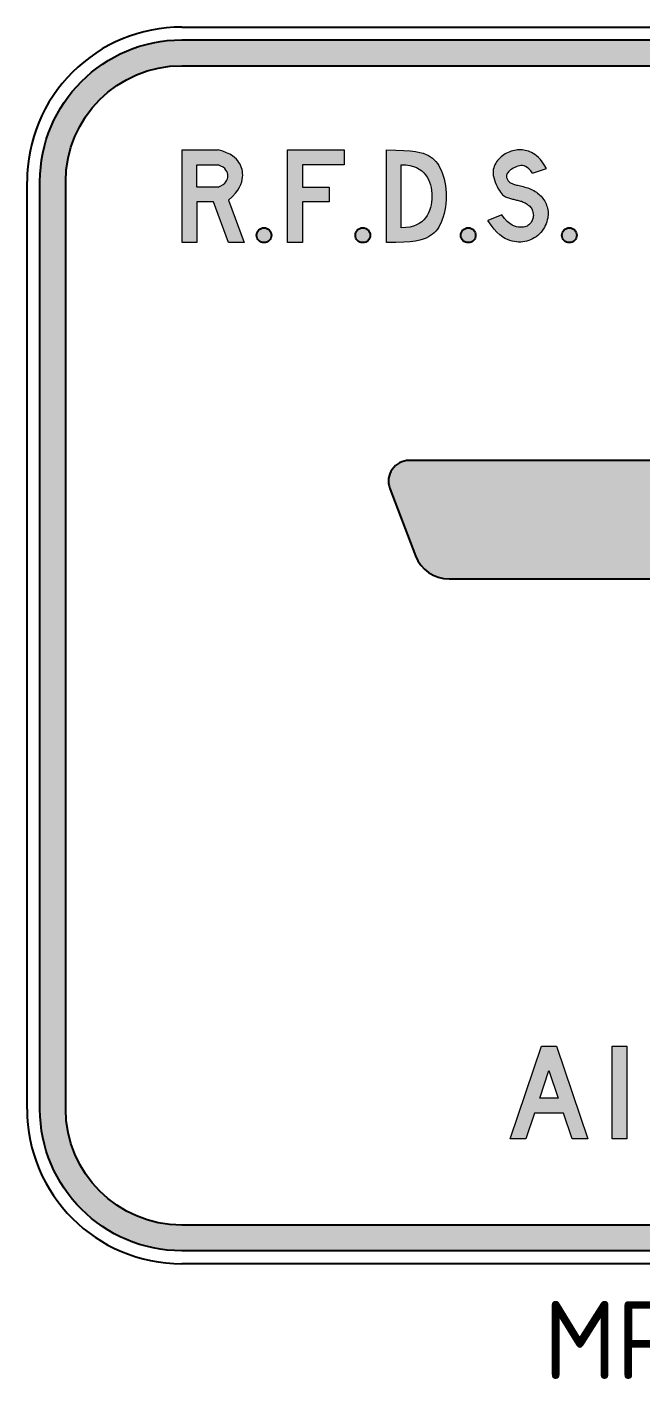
# Model space of a CAD drawing. Extents: x 231.5 to 281, y 166.8 to 210.1.
# Drawn here: x 231.53 to 251.18, y 166.82 to 210.11 of the extents above; entities that cross this region are included whole.
import ezdxf
from ezdxf.enums import TextEntityAlignment as Align

# ---------------------------------------------------------------- set-up
doc = ezdxf.new("R2010")
doc.units = 0
doc.layers.add('L18', color=4, linetype='CONTINUOUS')
doc.layers.add('T25', color=1, linetype='CONTINUOUS')
doc.styles.add('iso', font='iso3098b.shx')

msp = doc.modelspace()

# ---------------------------------------------------------------- hatches: boundary and pattern name
at = {"layer": 'L18'}
h = msp.add_hatch(color=256, dxfattribs=at)
edge = h.paths.add_edge_path(flags=16)
edge.add_line((236.4805174934212, 208.8701799229038), (276.0805174934211, 208.8701799229038))
edge.add_arc((276.0805174934212, 205.1576799229038), 3.712500000000006, 0, 90.00000000000091, ccw=False)
edge.add_line((279.7930174934211, 205.1576799229038), (279.7930174934211, 175.4576799229038))
edge.add_arc((276.0805174934212, 175.4576799229038), 3.712499999999977, -90, 0, ccw=False)
edge.add_line((276.0805174934212, 171.7451799229038), (236.4805174934211, 171.7451799229038))
edge.add_arc((236.4805174934211, 175.4576799229038), 3.712500000000006, 180, 270, ccw=False)
edge.add_line((232.7680174934211, 175.4576799229038), (232.7680174934212, 205.1576799229038))
edge.add_arc((236.4805174934212, 205.1576799229038), 3.712500000000006, 90, 180, ccw=False)
edge = h.paths.add_edge_path()
edge.add_line((236.4805174934212, 209.6951799229037), (276.0805174934211, 209.6951799229037))
edge.add_arc((276.0805174934211, 205.1576799229038), 4.537499999999994, 0, 90, ccw=False)
edge.add_line((280.6180174934211, 205.1576799229038), (280.6180174934212, 175.4576799229038))
edge.add_arc((276.0805174934212, 175.4576799229038), 4.537500000000023, -90, 0, ccw=False)
edge.add_line((276.0805174934212, 170.9201799229038), (236.4805174934211, 170.9201799229038))
edge.add_arc((236.4805174934211, 175.4576799229038), 4.537499999999994, 180, 270, ccw=False)
edge.add_line((231.9430174934211, 175.4576799229038), (231.9430174934212, 205.1576799229038))
edge.add_arc((236.4805174934212, 205.1576799229038), 4.537500000000023, 90.0000000000004, 180, ccw=False)
h = msp.add_hatch(color=256, dxfattribs=at)
h.paths.add_polyline_path([(238.2781560858339, 204.887365335846), (238.3355228557253, 204.9803603728798), (238.3764768899664, 205.0673384988402), (238.4038928742924, 205.1487283230912), (238.4206454944384, 205.2249584549973), (238.4296094361396, 205.2964575039221), (238.4331693508582, 205.3636854741835), (238.4317497529643, 205.4272279499129), (238.4252851225551, 205.4877019101942), (238.4137099397279, 205.5457243341131), (238.3969586845798, 205.6019122007535), (238.3749658372082, 205.6568824892003), (238.3476658777101, 205.7112521785381), (238.3149932861826, 205.7656382478516), (238.2764907883043, 205.8204570215232), (238.2301340920786, 205.8753222051262), (238.1735071510897, 205.9296468495305), (238.1041939189218, 205.9828440056081), (238.0197783491598, 206.0343267242288), (237.9178443953874, 206.0835080562641), (237.7959760111898, 206.1298010525845), (237.6517571501512, 206.1726187640606), (236.4944135871712, 206.1726187640606), (236.4944135871712, 203.20378092859), (236.9696512821147, 203.20378092859), (236.9696512821147, 204.5092868317583), (237.5035948099629, 204.5092868317583), (237.9788325049064, 203.20378092859), (238.482025358376, 203.20378092859), (237.9788325049064, 204.5679926646632), (238.1026855961596, 204.6816100911018), (238.201501894557, 204.7879247783747)])
h.paths.add_polyline_path([(237.8055105220447, 205.0661732455688), (237.7370859035586, 205.0243783725751), (237.6517571501512, 204.9845245267019), (236.9696512821147, 204.9845245267018), (236.9696512821147, 205.6973810691171), (237.6517571501511, 205.6973810691171), (237.7370859035588, 205.6575872831545), (237.8055105220448, 205.615950749926), (237.8587345230823, 205.5727253590547), (237.898461424144, 205.5281650001638), (237.9263947427024, 205.482523562877), (237.9442379962304, 205.4360549368173), (237.9536947022006, 205.3890130116081), (237.9564683780856, 205.3416516768726), (237.9536947022006, 205.2942302822264), (237.9442379962304, 205.2470300172521), (237.9263947427024, 205.2003375315245), (237.8984614241439, 205.1544394746182), (237.8587345230822, 205.1096224961081)], flags=16)
h.paths.add_polyline_path([(238.8789886094465, 203.4413997760618, 1), (239.35422630439, 203.4413997760618, 1)])
h.paths.add_polyline_path([(240.3438389162135, 204.5092868317583), (241.2020622829644, 204.5092868317583), (241.2020622829644, 204.9845245267018), (240.3438389162135, 204.9845245267018), (240.3438389162135, 205.6973810691171), (241.6772999779079, 205.6973810691171), (241.6772999779079, 206.1726187640606), (239.86860122127, 206.1726187640606), (239.86860122127, 203.20378092859), (240.3438389162135, 203.20378092859)])
h.paths.add_polyline_path([(242.0407170387471, 203.4413997760618, 1), (242.5159547336906, 203.4413997760618, 1)])
h.paths.add_polyline_path([(244.8517829482861, 204.0339836169122), (244.8798691466178, 204.1339606185877), (244.9040241507817, 204.2388789129321), (244.9237238015556, 204.3477502414121), (244.9384439397169, 204.4595863454934), (244.9476604060435, 204.5733989666425), (244.9508490413129, 204.6881998463252), (244.9476604060434, 204.8030007260081), (244.9384439397169, 204.9168133471571), (244.9237238015555, 205.0286494512389), (244.9040241507816, 205.137520779719), (244.8798691466178, 205.2424390740629), (244.851782948286, 205.3424160757387), (244.820289715009, 205.4364635262108), (244.785913606009, 205.5235931669465), (244.7489999657735, 205.6030851890134), (244.7091788798516, 205.6752935818859), (244.6659016190573, 205.7408407846407), (244.6186194542044, 205.8003492363549), (244.5667836561074, 205.8544413761044), (244.5098454955801, 205.9037396429661), (244.4472562434366, 205.9488664760167), (244.378467170491, 205.9904443143323), (244.3019412890241, 206.0289054072719), (244.2121885771801, 206.0639212453229), (244.1027307545702, 206.0949731292547), (243.9670895408055, 206.121542359837), (243.7987866554976, 206.1431102378391), (243.5913438182569, 206.1591580640308), (243.338282748695, 206.1691671391814), (243.0331251664232, 206.1726187640606), (243.0331251664232, 203.20378092859), (243.3382827486948, 203.2072325534692), (243.5913438182574, 203.2172416286199), (243.7987866554977, 203.2332894548116), (243.9670895408059, 203.2548573328137), (244.1027307545701, 203.2814265633959), (244.2121885771801, 203.3124784473278), (244.301941289024, 203.3474942853787), (244.3784671704913, 203.3859553783184), (244.4472562434366, 203.427533216634), (244.5098454955801, 203.4726600496845), (244.5667836561073, 203.5219583165462), (244.6186194542044, 203.5760504562958), (244.6659016190572, 203.6355589080099), (244.7091788798516, 203.7011061107648), (244.7489999657735, 203.7733145036374), (244.7859136060088, 203.8528065257039), (244.820289715009, 203.9399361664396)])
h.paths.add_polyline_path([(243.5055673455141, 205.6973810691171), (243.6528829319585, 205.6913036431335), (243.7833244134372, 205.6736592243105), (243.8982322179617, 205.6453296013399), (243.9989467735429, 205.6071965629136), (244.0868085081921, 205.5601418977235), (244.1631578499214, 205.5050473944609), (244.2293352267414, 205.4427948418181), (244.2866810666638, 205.3742660284865), (244.336346517981, 205.3003081632094), (244.3787256101078, 205.221630134935), (244.4140230927409, 205.1389062526632), (244.4424437155764, 205.0528108253932), (244.4641922283107, 204.9640181621247), (244.4794733806397, 204.8732025718575), (244.4884919222599, 204.7810383635913), (244.4914526028675, 204.6881998463252), (244.4884919222599, 204.5953613290591), (244.4794733806397, 204.5031971207928), (244.4641922283106, 204.4123815305257), (244.4424437155765, 204.3235888672575), (244.4140230927409, 204.2374934399874), (244.3787256101078, 204.1547695577156), (244.3363465179808, 204.0760915294413), (244.2866810666639, 204.0021336641643), (244.2293352267414, 203.9336048508327), (244.1631578499213, 203.8713522981897), (244.0868085081922, 203.8162577949273), (243.9989467735428, 203.769203129737), (243.8982322179615, 203.7310700913106), (243.7833244134373, 203.7027404683401), (243.6528829319586, 203.6850960495172), (243.5055673455141, 203.6790186235335)], flags=16)
h.paths.add_polyline_path([(245.8907367869523, 203.4405111404429, 1), (245.4154990920088, 203.4405111404429, 1)])
h.paths.add_polyline_path([(248.0167154828331, 203.5794392912682), (248.0551310758402, 203.6342321299782), (248.0894079949874, 203.6912963253185), (248.1195080203315, 203.7499548382937), (248.1453929319289, 203.8095306299078), (248.1670245098365, 203.8693466611652), (248.1843645341111, 203.9287258930711), (248.1973747848093, 203.9869912866293), (248.2060598119243, 204.0435950226527), (248.2105952451955, 204.0985061611873), (248.2111994842991, 204.1518229820871), (248.2080909289109, 204.2036437652066), (248.201487978707, 204.2540667903993), (248.1916090333632, 204.3031903375204), (248.1786724925558, 204.3511126864234), (248.1628967559605, 204.3979321169626), (248.1444765632884, 204.4437095990479), (248.1235120143911, 204.4883568628098), (248.1000795491552, 204.531748328435), (248.0742556074673, 204.5737584161092), (248.046116629214, 204.6142615460192), (248.0157390542818, 204.6531321383511), (247.9831993225568, 204.6902446132919), (247.9485738739269, 204.7254733910268), (247.911946428267, 204.7587156417093), (247.8734298254099, 204.789959535356), (247.8331441851771, 204.8192159919516), (247.7912096273911, 204.8464959314793), (247.7477462718722, 204.8718102739232), (247.7028742384439, 204.8951699392671), (247.6567136469271, 204.9165858474948), (247.6093846171437, 204.9360689185898), (247.5610773388121, 204.9536601024922), (247.5122622812331, 204.9695204689615), (247.463479983606, 204.9838411177158), (247.4152709851278, 204.9968131484708), (247.3681758249981, 205.0086276609428), (247.3227350424112, 205.0194757548487), (247.2794891765805, 205.0295485299019), (247.2389787666741, 205.0390370858278), (247.2016087621151, 205.0481379823256), (247.1672417531017, 205.0570696190749), (247.1356047400376, 205.0660558557429), (247.1064247233286, 205.0753205519981), (247.0794287033796, 205.0850875675079), (247.0543436805955, 205.0955807619402), (247.030896655381, 205.1070239949632), (247.0088146281415, 205.1196411262447), (246.9878973991743, 205.1336068755252), (246.9682359683436, 205.1488994028375), (246.9499941354072, 205.1654477282866), (246.9333357001211, 205.183180871978), (246.9184244622435, 205.2020278540166), (246.9054242215304, 205.2219176945084), (246.8944987777394, 205.2427794135581), (246.885811930627, 205.2645420312715), (246.8795802598722, 205.2871500377306), (246.8762314648404, 205.310609802926), (246.8762460248188, 205.3349431668252), (246.8801044190946, 205.3601719693962), (246.8882871269548, 205.3863180506062), (246.9012746276866, 205.4134032504229), (246.9195474005774, 205.441449408814), (246.9435859249141, 205.4704783657469), (246.9736518253089, 205.5003631764104), (247.0091313076719, 205.5303817568751), (247.0491917232388, 205.5596632384335), (247.0930004232448, 205.5873367523774), (247.1397247589251, 205.6125314299989), (247.1885320815152, 205.63437640259), (247.2385897422504, 205.6520008014427), (247.2890650923658, 205.6645337578489), (247.3393247728011, 205.6710161332318), (247.3895325833135, 205.670135709538), (247.4400516133641, 205.6604919988453), (247.4912449524143, 205.6406845132314), (247.5434756899255, 205.6093127647741), (247.5971069153591, 205.5649762655511), (247.6525017181759, 205.5062745276403), (247.7100231878378, 205.4318070631193), (248.1545102084026, 205.5799694033075), (248.087654427589, 205.6946506181677), (248.0232665631141, 205.7905904108329), (247.9611937352044, 205.869882688196), (247.9012830640872, 205.9346213571506), (247.8433816699887, 205.9869003245903), (247.7873366731364, 206.0288134974084), (247.7329951937569, 206.0624547824985), (247.6802043520764, 206.0899180867544), (247.6287894283551, 206.1129769975443), (247.5784883429812, 206.1321238241384), (247.5290171763757, 206.1475305562811), (247.4800920089609, 206.1593691837175), (247.4314289211564, 206.1678116961923), (247.3827439933851, 206.1730300834503), (247.3337533060668, 206.1751963352365), (247.2841729396239, 206.1744824412957), (247.2338154343335, 206.1710280864205), (247.1828791699019, 206.1648437355956), (247.1316589858915, 206.1559075488532), (247.0804497218648, 206.1441976862257), (247.0295462173848, 206.1296923077458), (246.9792433120134, 206.1123695734455), (246.9298358453136, 206.0922076433575), (246.881618656848, 206.0691846775141), (246.8348629262141, 206.0433024959125), (246.7897451931501, 206.0146575584096), (246.7464183374296, 205.9833699848277), (246.7050352388248, 205.9495598949878), (246.6657487771098, 205.9133474087122), (246.6287118320574, 205.8748526458226), (246.5940772834407, 205.8341957261406), (246.5619980110331, 205.7914967694882), (246.5327033344943, 205.7468076457885), (246.5067283330305, 205.6999072253694), (246.4846845257344, 205.6505061286602), (246.4671834316988, 205.5983149760904), (246.4548365700164, 205.543044388089), (246.4482554597801, 205.4844049850855), (246.4480516200825, 205.4221073875096), (246.4548365700164, 205.3558622157902), (246.468932449104, 205.2857095098677), (246.4895038785845, 205.213006987728), (246.5154261001265, 205.1394417868687), (246.545574355399, 205.0667010447858), (246.5788238860704, 204.9964718989768), (246.6140499338096, 204.9304414869388), (246.6501277402849, 204.8702969461686), (246.6859325471654, 204.8177254141627), (246.7205652757847, 204.773949019109), (246.7540295661374, 204.7383298519532), (246.7865547378836, 204.7097649943316), (246.8183701106827, 204.6871515278806), (246.8497050041948, 204.6693865342365), (246.8807887380793, 204.6553670950356), (246.9118506319966, 204.643990291914), (246.9431200056057, 204.6341532065082), (246.97476975865, 204.6249285501938), (247.0067471112096, 204.6160915533042), (247.038942863444, 204.6075930759124), (247.0712478155136, 204.599383978092), (247.1035527675912, 204.5914151199138), (247.1357485198217, 204.5836373614522), (247.1677258723831, 204.5760015627812), (247.1993756254282, 204.5684585839718), (247.2306213390712, 204.560929255143), (247.2615176132341, 204.5532142865882), (247.2921518077863, 204.5450843586496), (247.3226112825973, 204.5363101516667), (247.3529833975371, 204.5266623459805), (247.3833555124775, 204.5159116219299), (247.4138149872882, 204.503828659856), (247.4444491818395, 204.4901841400991), (247.4752662861201, 204.4747824129488), (247.5059578105866, 204.4575625084959), (247.5361360958144, 204.438497126781), (247.5654134823786, 204.4175589678447), (247.593402310855, 204.3947207317271), (247.6197149218182, 204.3699551184691), (247.6439636558428, 204.3432348281111), (247.665760853505, 204.314532560693), (247.6847770952927, 204.2838819861659), (247.700915921349, 204.2515606541176), (247.7141391117314, 204.2179070840456), (247.7244084464959, 204.1832597954479), (247.7316857056995, 204.1479573078222), (247.7359326693988, 204.1123381406663), (247.7371111176504, 204.0767408134779), (247.7351828305112, 204.041503845755), (247.7301396179933, 204.0069366370386), (247.7220934099306, 203.9732321070423), (247.7111861661124, 203.9405540555231), (247.6975598463283, 203.9090662822378), (247.6813564103675, 203.8789325869438), (247.6627178180194, 203.8503167693978), (247.6417860290735, 203.8233826293569), (247.6187030033191, 203.7982939665781), (247.5935106006943, 203.775235055788), (247.5658502817308, 203.7544720715918), (247.5352634071092, 203.736291663564), (247.5012913375097, 203.7209804812795), (247.4634754336128, 203.7088251743129), (247.4213570560991, 203.7001123922391), (247.3744775656489, 203.6951287846327), (247.3223783229428, 203.6941610010685), (247.2647299084692, 203.6979397704624), (247.2017197819501, 203.7089721390949), (247.1336646229157, 203.7302092325879), (247.0608811108967, 203.7646021765628), (246.9836859254223, 203.8151020966419), (246.9023957460235, 203.8846601184464), (246.8173272522301, 203.9762273675985), (246.7287971235721, 204.0927549697196), (246.2843101030073, 203.9166374710053), (246.384858583835, 203.7642067821494), (246.4811974109078, 203.6383198439137), (246.5735722838616, 203.53603645066), (246.6622289023317, 203.4544163967506), (246.7474129659539, 203.3905194765471), (246.8293701743631, 203.341405484412), (246.9083462271954, 203.3041342147073), (246.9845868240859, 203.2757654617946), (247.0583376646699, 203.2538203893521), (247.1298444485834, 203.2376656383191), (247.1993528754616, 203.2271292189508), (247.26710864494, 203.2220391415024), (247.333357456654, 203.222223416229), (247.3983450102396, 203.2275100533858), (247.4623170053314, 203.237727063228), (247.5255191415656, 203.2527024560107), (247.5880824587475, 203.2722728869762), (247.6496793573632, 203.2963095913157), (247.7098675780688, 203.3246924492072), (247.7682048615202, 203.3573013408292), (247.8242489483741, 203.3940161463596), (247.877557579286, 203.4347167459767), (247.9276884949123, 203.4792830198587), (247.9741994359093, 203.5275948481838)])
h.paths.add_polyline_path([(249.1249949346429, 203.4405111404429, 1), (248.6497572396994, 203.4405111404429, 1)])
msp.add_hatch(color=256, dxfattribs=at).paths.add_polyline_path([(243.7610048963564, 196.2281978322038, 0.5248939115518795), (243.1439333961247, 195.3340552183939), (243.9618604075901, 193.1784482580364, 0.3115666505380738), (245.0417355329956, 192.4331978322039), (255.3967688058885, 192.4331978322039), (255.821658938747, 183.0413822344891), (252.4446168866843, 183.0413822344892, 0.5023968879034292), (252.0495135440305, 182.5103512316931), (252.7339100515877, 181.0762768846215, 0.2478205943120448), (253.0745726430369, 180.8963822344892), (255.9186997425724, 180.8963822344891), (255.9723529592387, 179.7104259644186, 0.9134352919369775), (256.629656833474, 179.7104259644179), (256.6833100501404, 180.8963822344892), (259.4449371496759, 180.8963822344892, 0.2744661015530696), (259.8795024559878, 181.1543632594049), (260.5094582123404, 182.3093632594048, 0.5692845792938755), (260.0748929060285, 183.0413822344892), (256.7803508539657, 183.0413822344892), (257.2052409868243, 192.4331978322039), (267.5602742597172, 192.4331978322039, 0.3115666505380645), (268.6401493851226, 193.1784482580364), (269.4580763965881, 195.3340552183939, 0.5248939115518789), (268.8410048963564, 196.2281978322038), (257.2389854719908, 196.2281978322039), (257.1247680437967, 200.3983561860184, 0.9466818813260235), (255.4772417489161, 200.3983561860185), (255.363024320722, 196.2281978322038)])
h = msp.add_hatch(color=256, dxfattribs=at)
h.paths.add_polyline_path([(248.475021299624, 177.4701227420853), (247.9999678568259, 177.4701227420853), (246.9910174934211, 174.5006799229038), (247.4962102785115, 174.5006799229038), (247.7775108065731, 175.3316646461063), (248.6974783498768, 175.3316646461063), (248.9787788779385, 174.5006799229037), (249.4839716630288, 174.5006799229037)])
h.paths.add_polyline_path([(248.2382121816129, 176.6979814966916), (248.5338647774329, 175.8067180889043), (247.9411243790171, 175.8067180889043)], flags=16)
h.paths.add_polyline_path([(250.2589833219743, 174.5006799229038), (250.7326015579964, 174.5006799229037), (250.7326015579964, 177.4701227420853), (250.2589833219742, 177.4701227420853)])
h.paths.add_polyline_path([(251.760209609487, 174.5006799229038), (252.235263052285, 174.5006799229038), (252.235263052285, 175.8067180889043), (252.7691599728918, 175.8067180889043), (253.2442134156898, 174.5006799229037), (253.7479709940043, 174.5006799229038), (253.2442134156899, 175.8655615667131), (253.3357835323808, 175.932704669643), (253.4124689850495, 175.9955561679371), (253.4759348378064, 176.0545337291915), (253.5278461547623, 176.1100550210033), (253.5698680000284, 176.1625377109691), (253.6036654377162, 176.2123994666862), (253.6309035319364, 176.2600579557516), (253.6532473467999, 176.305930845762), (253.6720965826648, 176.3504273948992), (253.6877894848785, 176.3939232236871), (253.7003989350347, 176.4367855432339), (253.7099978147275, 176.4793815646493), (253.7166590055509, 176.5220784990404), (253.7204553890991, 176.5652435575167), (253.7214598469663, 176.6092439511864), (253.7197452607464, 176.6544468911571), (253.7153144335778, 176.7011382975323), (253.7078898547752, 176.7492789263736), (253.6971239351977, 176.7987482427386), (253.6826690857046, 176.8494257116818), (253.6641777171541, 176.9011907982605), (253.6413022404054, 176.9539229675286), (253.6136950663179, 177.0075016845444), (253.5810086057496, 177.0618064143632), (253.5425476804203, 177.1166428060665), (253.4962267554821, 177.1715212448434), (253.439612706949, 177.2258782999086), (253.3702724108329, 177.2791505404771), (253.285772743148, 177.3307745357639), (253.1836805799054, 177.3801868549844), (253.0615627971189, 177.4268240673533), (252.9169862708018, 177.4701227420853), (251.760209609487, 177.4701227420853)])
h.paths.add_polyline_path([(252.235263052285, 176.9950692992873), (253.0129085510949, 176.9950692992873), (253.2711049897306, 176.7039809270998), (253.1516259347035, 176.3919957932361), (252.9169862708018, 176.2817715317024), (252.235263052285, 176.2817715317024)], flags=16)
h.paths.add_polyline_path([(254.9994713025236, 177.4414186065688), (254.7153003609102, 177.2720642070215), (254.5086305851915, 177.0137269873731), (254.406730904108, 176.6979814966916), (254.4670095886926, 176.3076052536672), (254.7325228422202, 176.0148230713989), (254.9707671670075, 175.9258402512978), (255.2377156273097, 175.865561566713), (255.6183850599862, 175.7709709804122), (255.8507966968519, 175.430856389877), (255.6740184871613, 175.0733274264579), (255.2762123599801, 174.8766343969071), (254.8947012078884, 175.1379117313699), (254.7626621845125, 175.3905081239151), (254.3177480840068, 175.2125424837129), (254.5014545513123, 174.8666576507391), (254.7999775606839, 174.6111908446422), (255.1716961156227, 174.4834574415939), (255.5635075654228, 174.5006799229038), (255.9079571916207, 174.6571174614687), (256.1605535841659, 174.941288403082), (256.2753701262318, 175.301525303814), (256.225137889078, 175.7048184078208), (256.0012456320493, 176.0449624136912), (255.6524903855239, 176.25163218941), (255.2377156273101, 176.342050216287), (254.8838917494746, 176.442096967951), (254.921915035709, 176.8920391883917), (255.420732130731, 177.0543761128071), (255.6553607990755, 176.8874287911004), (255.741473205625, 176.7281208389839), (256.1863873061307, 176.8759471368938), (256.0055512523768, 177.2089151088852), (255.6984170023502, 177.431372159138), (255.3266984474115, 177.5002620843776)])
h.paths.add_polyline_path([(256.7633404300123, 177.4701227420853), (256.7633404300122, 176.9950692992873), (257.4464988553049, 176.9950692992873), (257.4464988553049, 174.5006799229037), (257.9215522981029, 174.5006799229037), (257.9215522981029, 176.9950692992873), (258.6032755166197, 176.9950692992873), (258.6032755166197, 177.4701227420853)])
h.paths.add_polyline_path([(259.3007860096706, 174.5006799229038), (259.7758394524686, 174.5006799229038), (259.7758394524686, 175.8067180889044), (260.3097363730755, 175.8067180889044), (260.7847898158735, 174.5006799229038), (261.288547394188, 174.5006799229038), (260.7847898158734, 175.8655615667132), (260.8763599325646, 175.9327046696432), (260.9530453852329, 175.995556167937), (261.0165112379894, 176.0545337291911), (261.0684225549459, 176.1100550210032), (261.1104444002123, 176.1625377109695), (261.1442418379002, 176.2123994666865), (261.17147993212, 176.2600579557517), (261.1938237469835, 176.3059308457622), (261.2126729828489, 176.3504273948994), (261.2283658850621, 176.393923223687), (261.2409753352181, 176.4367855432339), (261.2505742149107, 176.4793815646484), (261.2572354057344, 176.52207849904), (261.2610317892827, 176.565243557517), (261.2620362471499, 176.6092439511859), (261.2603216609301, 176.6544468911582), (261.2558908337616, 176.7011382975325), (261.248466254959, 176.7492789263739), (261.2377003353811, 176.7987482427389), (261.2232454858877, 176.8494257116832), (261.2047541173378, 176.9011907982601), (261.1818786405884, 176.9539229675302), (261.1542714665008, 177.0075016845454), (261.1215850059334, 177.0618064143639), (261.0831240806039, 177.1166428060668), (261.036803155666, 177.1715212448432), (260.9801891071322, 177.2258782999087), (260.9108488110164, 177.2791505404769), (260.8263491433314, 177.3307745357641), (260.7242569800887, 177.3801868549845), (260.6021391973025, 177.4268240673533), (260.4575626709855, 177.4701227420853), (259.3007860096706, 177.4701227420853)])
h.paths.add_polyline_path([(259.7758394524686, 176.9950692992873), (260.5534849512784, 176.9950692992873), (260.811681389914, 176.7039809270999), (260.6922023348873, 176.3919957932363), (260.4575626709853, 176.2817715317023), (259.7758394524685, 176.2817715317023)], flags=16)
h.paths.add_polyline_path([(262.5543997704654, 177.4701227420853), (262.0793463276675, 177.4701227420853), (262.0793463276675, 174.5006799229038), (262.5543997704654, 174.5006799229037)])
h.paths.add_polyline_path([(263.582007821956, 174.5006799229038), (264.057061264754, 174.5006799229038), (264.0570612647541, 175.8067180889044), (264.7387844832708, 175.8067180889043), (264.8829188145318, 175.8500162964467), (265.004766795263, 175.8966502384875), (265.1067321165001, 175.9460536811034), (265.1912184692789, 175.9976603903713), (265.2606295446354, 176.0509041323681), (265.3173690336046, 176.1052186731701), (265.3638406272225, 176.1600377788542), (265.4024480165251, 176.2147952154971), (265.4352370252334, 176.2690326699983), (265.4628220078096, 176.3227235125428), (265.4854594514035, 176.3759490341415), (265.503405843162, 176.4287905258004), (265.5169176702346, 176.4813292785315), (265.5262514197693, 176.5336465833421), (265.5316635789148, 176.5858237312407), (265.5334106348191, 176.6379420132357), (265.5316635789148, 176.6900813187679), (265.5262514197694, 176.742315931001), (265.5169176702346, 176.7947187315271), (265.5034058431622, 176.8473626019416), (265.4854594514031, 176.900320423839), (265.4628220078097, 176.9536650788122), (265.4352370252331, 177.0074694484552), (265.4024480165256, 177.0618064143633), (265.3638406272223, 177.1166428060668), (265.3173690336046, 177.171521244843), (265.2606295446358, 177.2258782999082), (265.1912184692795, 177.2791505404769), (265.1067321165007, 177.3307745357643), (265.0047667952625, 177.3801868549846), (264.882918814532, 177.4268240673532), (264.7387844832708, 177.4701227420853), (263.582007821956, 177.4701227420853)])
h.paths.add_polyline_path([(264.057061264754, 176.9950692992873), (264.8348498838068, 176.9950692992873), (265.0919880984976, 176.7042090103012), (264.9731638490505, 176.3919131777627), (264.7387844832708, 176.2817715317024), (264.057061264754, 176.2817715317023)], flags=16)

# ---------------------------------------------------------------- linework, layer by layer
for p, q in [((236.4805174934212, 210.1076799229037), (276.0805174934211, 210.1076799229037)), ((231.5305174934211, 175.4576799229038), (231.5305174934211, 205.1576799229038)), ((245.0417355329956, 192.4331978322039), (245.0417355329956, 192.4331978322039)), ((276.0805174934212, 170.5076799229038), (236.4805174934211, 170.5076799229037))]:
    msp.add_line(p, q, dxfattribs=at)
at = {"layer": 'L18', "lineweight": 0}
for p, q in [((243.0331251664232, 203.20378092859), (243.0331251664232, 206.1726187640606)), ((243.5055673455141, 203.6790186235336), (243.5055673455141, 205.6973810691171)), ((247.7100231878378, 205.4318070631193), (248.1545102084026, 205.5799694033075)), ((246.7287971235721, 204.0927549697196), (246.2843101030073, 203.9166374710053)), ((245.4149046728459, 203.4413997760618), (245.4149046728459, 203.4413997760618))]:
    msp.add_line(p, q, dxfattribs=at)
at = {"layer": 'L18'}
for points in [[(236.4805174934212, 209.6951799229037), (276.0805174934211, 209.6951799229037, -0.4142135623730955), (280.6180174934211, 205.1576799229038), (280.6180174934212, 175.4576799229038, -0.414213562373095), (276.0805174934212, 170.9201799229038), (236.4805174934211, 170.9201799229038, -0.414213562373095), (231.9430174934211, 175.4576799229038), (231.9430174934212, 205.1576799229038, -0.4142135623730944)], [(236.4805174934212, 208.8701799229038), (276.0805174934211, 208.8701799229038, -0.4142135623730958), (279.7930174934211, 205.1576799229038), (279.7930174934211, 175.4576799229038, -0.414213562373095), (276.0805174934212, 171.7451799229038), (236.4805174934211, 171.7451799229038, -0.414213562373095), (232.7680174934211, 175.4576799229038), (232.7680174934212, 205.1576799229038, -0.4142135623730928)]]:
    msp.add_lwpolyline(points, format="xyb", close=True, dxfattribs=at)
at = {"layer": 'L18', "lineweight": 0}
for points in [[(237.9788325049064, 204.5679926646632), (238.482025358376, 203.20378092859), (237.9788325049064, 203.20378092859), (237.5035948099629, 204.5092868317584), (236.9696512821147, 204.5092868317584), (236.9696512821147, 203.20378092859), (236.4944135871712, 203.20378092859), (236.4944135871712, 206.1726187640606)], [(236.4944135871712, 206.1726187640606), (237.6517571501512, 206.1726187640606)], [(237.9788325049064, 204.5679926646632), (238.1026855961596, 204.6816100911018), (238.201501894557, 204.7879247783747), (238.2781560858338, 204.887365335846), (238.3355228557253, 204.9803603728798), (238.3764768899664, 205.0673384988402), (238.4038928742924, 205.1487283230913), (238.4206454944384, 205.2249584549972), (238.4296094361396, 205.2964575039221), (238.4331693508582, 205.3636854741836), (238.4317497529643, 205.4272279499128), (238.4252851225551, 205.4877019101944), (238.4137099397279, 205.5457243341131), (238.3969586845798, 205.6019122007535), (238.3749658372082, 205.6568824892003), (238.34766587771, 205.7112521785381), (238.3149932861826, 205.7656382478517), (238.2764907883044, 205.8204570215232), (238.2301340920787, 205.875322205126), (238.1735071510896, 205.9296468495306), (238.1041939189219, 205.982844005608), (238.0197783491597, 206.0343267242289), (237.9178443953876, 206.0835080562641), (237.79597601119, 206.1298010525844), (237.6517571501512, 206.1726187640606)], [(239.86860122127, 206.1726187640606), (241.6772999779079, 206.1726187640606), (241.6772999779079, 205.6973810691171), (240.3438389162135, 205.6973810691171), (240.3438389162135, 204.9845245267019), (241.2020622829644, 204.9845245267019), (241.2020622829644, 204.5092868317584), (240.3438389162135, 204.5092868317584), (240.3438389162135, 203.20378092859), (239.86860122127, 203.20378092859), (239.86860122127, 206.1726187640606), (239.86860122127, 206.1726187640606)], [(243.0331251664232, 206.1726187640606), (243.3382827486954, 206.1691671391814), (243.5913438182573, 206.1591580640307), (243.7987866554977, 206.1431102378391), (243.9670895408057, 206.121542359837), (244.1027307545702, 206.0949731292547), (244.21218857718, 206.0639212453229), (244.301941289024, 206.0289054072719), (244.3784671704912, 205.9904443143323), (244.4472562434366, 205.9488664760166), (244.50984549558, 205.9037396429662), (244.5667836561073, 205.8544413761045), (244.6186194542044, 205.8003492363549), (244.6659016190572, 205.7408407846409), (244.7091788798516, 205.6752935818858), (244.7489999657735, 205.6030851890133), (244.7859136060089, 205.5235931669466), (244.820289715009, 205.436463526211), (244.851782948286, 205.3424160757386), (244.8798691466177, 205.2424390740632), (244.9040241507817, 205.1375207797186), (244.9237238015555, 205.0286494512387), (244.9384439397169, 204.9168133471573), (244.9476604060435, 204.8030007260082), (244.9508490413129, 204.6881998463253), (244.9476604060435, 204.5733989666424), (244.9384439397169, 204.4595863454934), (244.9237238015555, 204.347750241412), (244.9040241507817, 204.2388789129321), (244.8798691466177, 204.1339606185875), (244.8517829482861, 204.0339836169121), (244.820289715009, 203.9399361664397), (244.7859136060089, 203.852806525704), (244.7489999657735, 203.7733145036374), (244.7091788798516, 203.7011061107648), (244.6659016190572, 203.6355589080098), (244.6186194542044, 203.5760504562958), (244.5667836561073, 203.5219583165462), (244.50984549558, 203.4726600496845), (244.4472562434366, 203.427533216634), (244.3784671704912, 203.3859553783184), (244.301941289024, 203.3474942853788), (244.21218857718, 203.3124784473278), (244.1027307545702, 203.281426563396), (243.9670895408057, 203.2548573328137), (243.7987866554977, 203.2332894548116), (243.5913438182573, 203.2172416286199), (243.3382827486954, 203.2072325534693), (243.0331251664232, 203.20378092859)], [(248.1545102084026, 205.5799694033075), (248.087654427589, 205.694650618168), (248.023266563114, 205.7905904108329), (247.9611937352044, 205.869882688196), (247.9012830640871, 205.9346213571505), (247.8433816699889, 205.9869003245901), (247.7873366731365, 206.0288134974083), (247.7329951937568, 206.0624547824985), (247.6802043520766, 206.0899180867543), (247.6287894283551, 206.1129769975444), (247.5784883429812, 206.1321238241384), (247.529017176376, 206.1475305562811), (247.4800920089607, 206.1593691837175), (247.4314289211566, 206.1678116961923), (247.382743993385, 206.1730300834504), (247.3337533060669, 206.1751963352366), (247.2841729396237, 206.1744824412957), (247.2338154343335, 206.1710280864205), (247.1828791699018, 206.1648437355955), (247.1316589858914, 206.1559075488532), (247.0804497218649, 206.1441976862258), (247.0295462173846, 206.1296923077458), (246.9792433120134, 206.1123695734455), (246.9298358453136, 206.0922076433575), (246.881618656848, 206.0691846775141), (246.8348629262142, 206.0433024959125), (246.7897451931503, 206.0146575584098), (246.7464183374295, 205.9833699848276), (246.7050352388249, 205.9495598949879), (246.6657487771098, 205.9133474087122), (246.6287118320573, 205.8748526458226), (246.5940772834407, 205.8341957261406), (246.5619980110331, 205.7914967694883), (246.5327033344943, 205.7468076457885), (246.5067283330305, 205.6999072253694), (246.4846845257344, 205.6505061286602), (246.4671834316988, 205.5983149760903), (246.4548365700164, 205.543044388089), (246.4482554597801, 205.4844049850857), (246.4480516200825, 205.4221073875096), (246.4548365700164, 205.3558622157901), (246.468932449104, 205.2857095098677), (246.4895038785845, 205.2130069877282), (246.5154261001266, 205.1394417868686), (246.545574355399, 205.0667010447858), (246.5788238860704, 204.9964718989769), (246.6140499338095, 204.9304414869388), (246.650127740285, 204.8702969461684), (246.6859325471654, 204.8177254141629), (246.7205652757847, 204.773949019109), (246.7540295661375, 204.7383298519531), (246.7865547378836, 204.7097649943316), (246.8183701106828, 204.6871515278806), (246.8497050041947, 204.6693865342365), (246.8807887380793, 204.6553670950356), (246.9118506319963, 204.6439902919141), (246.9431200056054, 204.6341532065082), (246.9747697586503, 204.6249285501938), (247.0067471112091, 204.6160915533043), (247.0389428634439, 204.6075930759125), (247.0712478155167, 204.5993839780914), (247.1035527675895, 204.5914151199139), (247.1357485198243, 204.5836373614529), (247.1677258723831, 204.5760015627813), (247.1993756254279, 204.5684585839719), (247.2306213390722, 204.5609292551423), (247.2615176132348, 204.5532142865882), (247.2921518077864, 204.5450843586496), (247.3226112825971, 204.5363101516669), (247.3529833975374, 204.5266623459803), (247.3833555124777, 204.5159116219299), (247.4138149872884, 204.5038286598561), (247.4444491818399, 204.4901841400989), (247.4752662861201, 204.4747824129487), (247.5059578105865, 204.4575625084959), (247.5361360958144, 204.438497126781), (247.5654134823789, 204.4175589678446), (247.593402310855, 204.3947207317271), (247.619714921818, 204.3699551184691), (247.6439636558429, 204.343234828111), (247.6657608535048, 204.3145325606933), (247.6847770952926, 204.2838819861661), (247.7009159213492, 204.2515606541176), (247.7141391117314, 204.2179070840456), (247.724408446496, 204.1832597954478), (247.7316857056996, 204.1479573078222), (247.7359326693988, 204.1123381406663), (247.7371111176505, 204.076740813478), (247.7351828305113, 204.0415038457552), (247.7301396179933, 204.0069366370386), (247.7220934099306, 203.9732321070422), (247.7111861661124, 203.940554055523), (247.6975598463282, 203.9090662822378), (247.6813564103674, 203.8789325869438), (247.6627178180194, 203.8503167693978), (247.6417860290736, 203.823382629357), (247.6187030033192, 203.7982939665782), (247.5935106006943, 203.7752350557881), (247.5658502817308, 203.7544720715918), (247.5352634071091, 203.736291663564), (247.5012913375097, 203.7209804812795), (247.4634754336128, 203.7088251743129), (247.4213570560991, 203.7001123922391), (247.3744775656489, 203.6951287846327), (247.3223783229427, 203.6941610010685), (247.2647299084691, 203.6979397704624), (247.2017197819501, 203.7089721390949), (247.1336646229159, 203.7302092325878), (247.0608811108966, 203.7646021765629), (246.9836859254223, 203.8151020966419), (246.9023957460234, 203.8846601184465), (246.8173272522299, 203.9762273675985), (246.7287971235721, 204.0927549697197)], [(237.6517571501512, 204.9845245267019), (236.9696512821147, 204.9845245267019), (236.9696512821147, 205.6973810691171)], [(236.9696512821147, 205.6973810691171), (237.6517571501512, 205.6973810691171)], [(237.6517571501512, 204.9845245267019), (237.7370859035586, 205.0243783725752), (237.8055105220447, 205.0661732455689), (237.8587345230822, 205.1096224961081), (237.8984614241439, 205.1544394746182), (237.9263947427024, 205.2003375315245), (237.9442379962304, 205.2470300172521), (237.9536947022005, 205.2942302822264), (237.9564683780856, 205.3416516768726), (237.9536947022006, 205.389013011608), (237.9442379962304, 205.4360549368172), (237.9263947427024, 205.4825235628769), (237.8984614241439, 205.5281650001639), (237.8587345230822, 205.5727253590547), (237.8055105220447, 205.6159507499261), (237.7370859035586, 205.6575872831546), (237.6517571501512, 205.6973810691171)], [(243.5055673455141, 205.6973810691171), (243.6528829319586, 205.6913036431335), (243.7833244134373, 205.6736592243105), (243.8982322179616, 205.64532960134), (243.9989467735428, 205.6071965629137), (244.0868085081923, 205.5601418977234), (244.1631578499214, 205.5050473944609), (244.2293352267415, 205.442794841818), (244.2866810666639, 205.3742660284864), (244.3363465179809, 205.3003081632093), (244.3787256101078, 205.2216301349351), (244.4140230927409, 205.1389062526631), (244.4424437155764, 205.0528108253932), (244.4641922283107, 204.9640181621248), (244.4794733806397, 204.8732025718577), (244.4884919222599, 204.7810383635913), (244.4914526028675, 204.6881998463253), (244.4884919222599, 204.5953613290594), (244.4794733806397, 204.503197120793), (244.4641922283106, 204.4123815305258), (244.4424437155764, 204.3235888672575), (244.4140230927409, 204.2374934399875), (244.3787256101078, 204.1547695577156), (244.3363465179809, 204.0760915294413), (244.2866810666639, 204.0021336641643), (244.2293352267415, 203.9336048508327), (244.1631578499214, 203.8713522981898), (244.0868085081922, 203.8162577949273), (243.9989467735428, 203.769203129737), (243.8982322179616, 203.7310700913107), (243.7833244134373, 203.7027404683401), (243.6528829319586, 203.6850960495171), (243.5055673455141, 203.6790186235336)], [(247.7100231878378, 205.4318070631193), (247.6525017181759, 205.5062745276403), (247.5971069153589, 205.5649762655512), (247.5434756899255, 205.6093127647741), (247.4912449524144, 205.6406845132314), (247.4400516133641, 205.6604919988453), (247.3895325833135, 205.670135709538), (247.3393247728012, 205.6710161332318), (247.2890650923658, 205.664533757849), (247.2385897422503, 205.6520008014427), (247.1885320815152, 205.63437640259), (247.1397247589252, 205.6125314299989), (247.0930004232448, 205.5873367523774), (247.0491917232388, 205.5596632384335), (247.0091313076719, 205.5303817568751), (246.9736518253088, 205.5003631764103), (246.9435859249142, 205.470478365747), (246.9195474005774, 205.441449408814), (246.9012746276867, 205.413403250423), (246.8882871269548, 205.3863180506062), (246.8801044190946, 205.3601719693962), (246.8762460248188, 205.3349431668253), (246.8762314648404, 205.310609802926), (246.8795802598722, 205.2871500377306), (246.8858119306269, 205.2645420312715), (246.8944987777393, 205.2427794135583), (246.9054242215304, 205.2219176945084), (246.9184244622434, 205.2020278540167), (246.9333357001213, 205.1831808719779), (246.9499941354071, 205.1654477282866), (246.9682359683437, 205.1488994028374), (246.9878973991743, 205.1336068755252), (247.0088146281417, 205.1196411262446), (247.0308966553811, 205.1070239949632), (247.0543436805954, 205.0955807619403), (247.0794287033796, 205.0850875675078), (247.1064247233287, 205.0753205519981), (247.1356047400376, 205.066055855743), (247.1672417531013, 205.0570696190749), (247.2016087621149, 205.0481379823258), (247.2389787666732, 205.0390370858277), (247.2794891765725, 205.0295485299048), (247.3227350424135, 205.0194757548487), (247.3681758249981, 205.0086276609428), (247.4152709851283, 204.9968131484706), (247.4634799836061, 204.9838411177158), (247.5122622812333, 204.9695204689617), (247.5610773388119, 204.9536601024919), (247.6093846171439, 204.93606891859), (247.6567136469271, 204.9165858474948), (247.7028742384439, 204.8951699392672), (247.7477462718723, 204.8718102739233), (247.7912096273907, 204.8464959314793), (247.8331441851771, 204.8192159919515), (247.8734298254098, 204.789959535356), (247.9119464282671, 204.758715641709), (247.9485738739271, 204.7254733910268), (247.9831993225572, 204.6902446132918), (248.0157390542817, 204.6531321383513), (248.0461166292139, 204.6142615460192), (248.0742556074673, 204.5737584161091), (248.1000795491552, 204.5317483284348), (248.1235120143911, 204.4883568628098), (248.1444765632884, 204.4437095990479), (248.1628967559604, 204.3979321169628), (248.1786724925557, 204.3511126864235), (248.1916090333632, 204.3031903375204), (248.201487978707, 204.2540667903995), (248.2080909289109, 204.2036437652065), (248.2111994842991, 204.1518229820871), (248.2105952451955, 204.0985061611872), (248.2060598119243, 204.0435950226527), (248.1973747848093, 203.9869912866293), (248.1843645341111, 203.9287258930711), (248.1670245098365, 203.8693466611653), (248.1453929319289, 203.8095306299076), (248.1195080203314, 203.7499548382935), (248.0894079949874, 203.6912963253185), (248.0551310758402, 203.6342321299782), (248.0167154828331, 203.5794392912682), (247.9741994359093, 203.5275948481839), (247.9276884949124, 203.4792830198587), (247.8775575792859, 203.4347167459766), (247.8242489483739, 203.3940161463595), (247.7682048615202, 203.3573013408291), (247.7098675780687, 203.3246924492073), (247.6496793573631, 203.2963095913157), (247.5880824587475, 203.2722728869763), (247.5255191415656, 203.2527024560107), (247.4623170053315, 203.237727063228), (247.3983450102395, 203.2275100533858), (247.3333574566542, 203.222223416229), (247.2671086449401, 203.2220391415024), (247.1993528754616, 203.2271292189508), (247.1298444485835, 203.2376656383191), (247.05833766467, 203.2538203893521), (246.9845868240858, 203.2757654617947), (246.9083462271954, 203.3041342147072), (246.8293701743632, 203.341405484412), (246.7474129659539, 203.3905194765472), (246.6622289023318, 203.4544163967505), (246.5735722838617, 203.53603645066), (246.4811974109078, 203.6383198439137), (246.3848585838349, 203.7642067821495), (246.2843101030073, 203.9166374710053)], [(246.9910174934211, 174.5006799229038), (247.999967856826, 177.4701227420853), (248.475021299624, 177.4701227420853), (249.4839716630288, 174.5006799229038), (248.9787788779385, 174.5006799229038), (248.6974783498768, 175.3316646461063), (247.7775108065731, 175.3316646461063), (247.4962102785115, 174.5006799229038), (246.9910174934211, 174.5006799229038), (246.9910174934211, 174.5006799229038)], [(250.2589833219742, 177.4701227420853), (250.7326015579964, 177.4701227420853), (250.7326015579964, 174.5006799229038), (250.2589833219742, 174.5006799229038), (250.2589833219742, 177.4701227420853), (250.2589833219742, 177.4701227420853)], [(248.5338647774328, 175.8067180889043), (247.9411243790172, 175.8067180889043), (248.2382121816129, 176.6979814966915), (248.5338647774328, 175.8067180889043), (248.5338647774328, 175.8067180889043)]]:
    msp.add_lwpolyline(points, dxfattribs=at)
at = {"layer": 'L18'}
msp.add_lwpolyline([(255.363024320722, 196.2281978322038), (243.7610048963564, 196.2281978322038, 0.5248939115518793), (243.1439333961247, 195.3340552183939), (243.9618604075901, 193.1784482580364, 0.3115666505380738), (245.0417355329956, 192.4331978322039), (255.3967688058885, 192.4331978322039)], format="xyb", dxfattribs=at)
for centre, radius in [((239.1166074569182, 203.4413997760618), 0.2376188474717481), ((242.2783358862188, 203.4413997760618), 0.2376188474717574), ((245.6531179394805, 203.4405111404429), 0.2376188474717574), ((248.8873760871712, 203.4405111404429), 0.2376188474717574)]:
    msp.add_circle(centre, radius, dxfattribs=at)
for centre, start, end in [((236.4805174934212, 205.1576799229038), 90, 180.0000000000001), ((236.4805174934211, 175.4576799229038), 180, 270)]:
    msp.add_arc(centre, 4.95, start, end, dxfattribs=at)

# ---------------------------------------------------------------- texts
at = {"layer": 'T25', "style": 'iso'}
msp.add_text('MR-WSP-14', height=2.5, dxfattribs=at).set_placement((256.5888712261243, 166.8156449823364), align=Align.CENTER)

doc.saveas('drawing.dxf')
